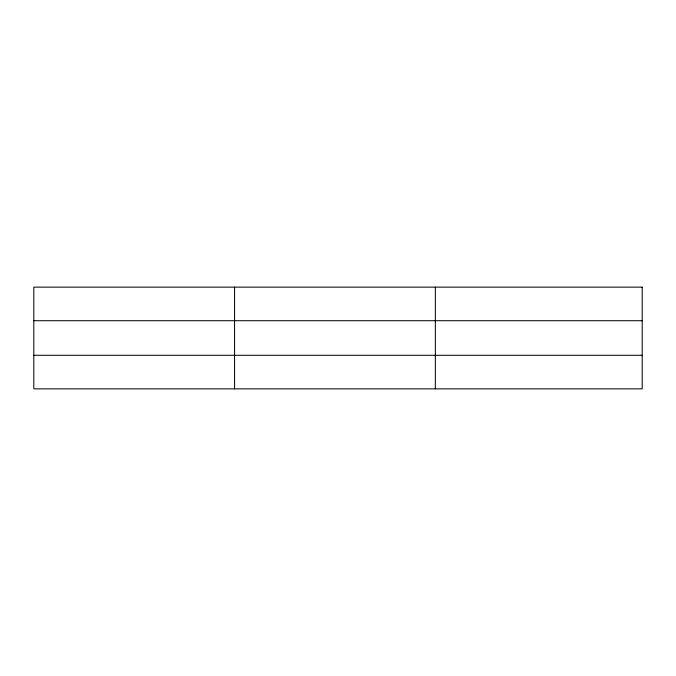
<?xml version="1.0" encoding="UTF-8"?>
<svg xmlns="http://www.w3.org/2000/svg" width="676" height="676" viewBox="0 0 676 676"><rect width="100%" height="100%" fill="white"/><g stroke="black" fill="none" stroke-linecap="round" stroke-linejoin="round"><path stroke-width="1.01" d="M234.572 388.861L234.572 287.139M435.344 388.861L435.344 287.139M33.8 320.711L642.2 320.711M33.8 355.289L642.2 355.289M642.2 287.139L642.2 388.861L33.8 388.861L33.8 287.139L642.2 287.139"/></g></svg>
